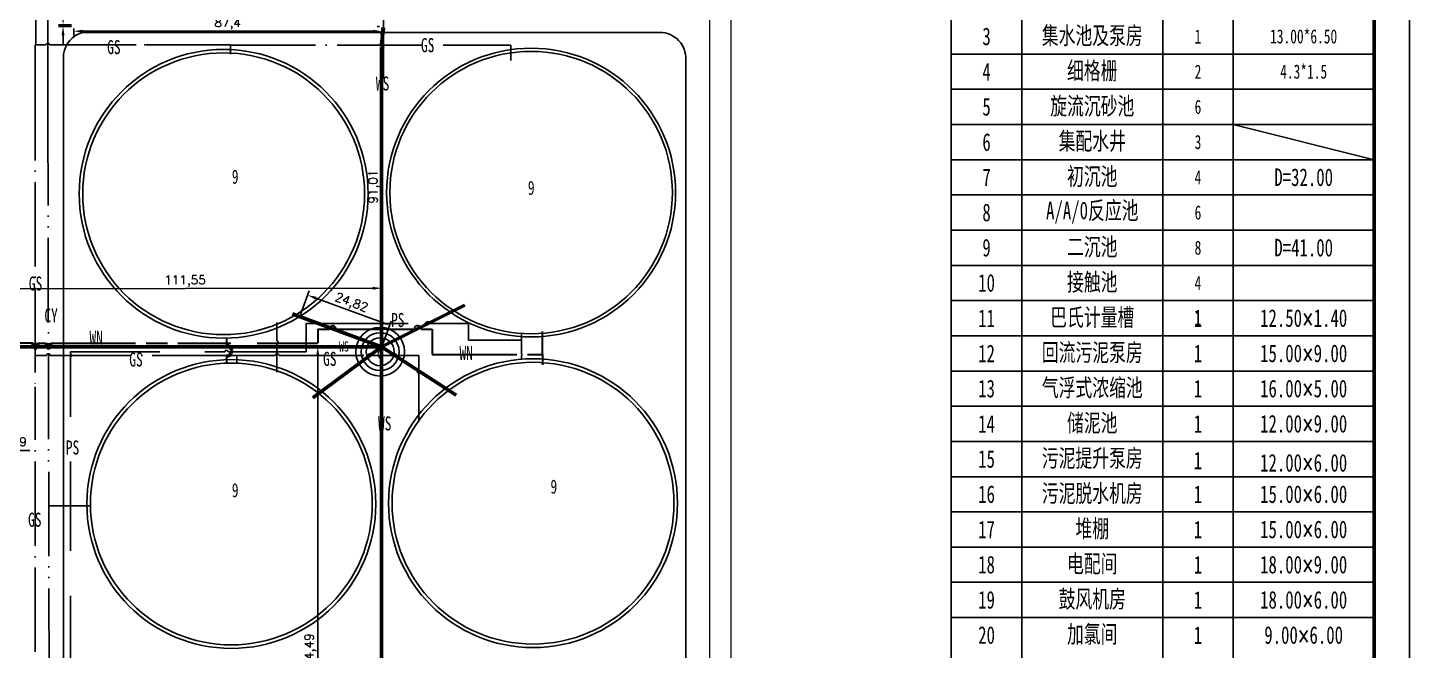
# Model space of a CAD drawing. Header units: millimetres. Extents: x 3398 to 10994, y -225 to 802.
# Drawn here: x 5288 to 5680.2, y 214.7 to 391.6 of the extents above; entities that cross this region are included whole.
import ezdxf

# ---------------------------------------------------------------- set-up
doc = ezdxf.new("R2010")
doc.units = ezdxf.units.MM
for name, pattern in [('ACAD_ISO02W100', [15, 12, -3]), ('ACAD_ISO04W100', [30, 24, -3, 0, -3]), ('ACAD_ISO05W100', [33, 24, -3, 0, -3, 0, -3]), ('ACAD_ISO08W100', [36, 24, -3, 6, -3]), ('CENTERX2', [101.6, 63.5, -12.7, 12.7, -12.7]), ('DASHEDX2', [38.1, 25.4, -12.7])]:
    doc.linetypes.add(name, pattern=pattern)
for name, color, linetype in [('厂区排水管线', 252, 'ACAD_ISO02W100'), ('图框线和图表线', 7, 'Continuous'), ('文字', 7, 'Continuous'), ('污水处理构筑物', 6, 'Continuous'), ('草地', 96, 'Continuous')]:
    doc.layers.add(name, color=color, linetype=linetype)
doc.layers.add('污水管线', color=5, linetype='Continuous', lineweight=50)
doc.layers.add('污泥管线', color=40, linetype='ACAD_ISO08W100', lineweight=50)
doc.styles.get("Standard").update_dxf_attribs({"font": 'txt', "bigfont": 'gbcbig.shx'})
doc.styles.add('长仿宋', font='simfang.ttf', dxfattribs={"width": 0.7, "height": 4})
doc.dimstyles.new('ISO-25', dxfattribs={"dimtxt": 2.5, "dimasz": 2.5, "dimexe": 1.25, "dimexo": 0.625, "dimtad": 1, "dimtxsty": 'Standard', "dimcen": 2.5, "dimadec": 0, "dimazin": 0, "dimtfac": 1, "dimtmove": 0, "dimatfit": 3, "dimfxl": 1, "dimarcsym": 0})

# ---------------------------------------------------------------- blocks, each defined once
blk = doc.blocks.new('*D25')
at = {"layer": 'Defpoints', "color": 0, "linetype": 'ByBlock', "transparency": 16777216}
for p in [(5370.33, 300.92), (5388.47, 300.92), (5388.47, 126.42)]:
    blk.add_point(p, dxfattribs=at)
at = {"layer": '厂区排水管线', "color": 0, "linetype": 'ByBlock', "lineweight": -2, "transparency": 16777216}
for p, q in [((5387.84, 300.92), (5369.08, 300.92)), ((5370.33, 128.92), (5370.33, 298.42)), ((5387.84, 126.42), (5369.08, 126.42))]:
    blk.add_line(p, q, dxfattribs=at)
at = {"layer": '厂区排水管线', "color": 0, "linetype": 'ByBlock', "transparency": 16777216}
for points in [[(5369.91, 298.42), (5370.75, 298.42), (5370.33, 300.92)], [(5369.91, 128.92), (5370.75, 128.92), (5370.33, 126.42)]]:
    blk.add_solid(points, dxfattribs=at)
at = {"layer": '厂区排水管线', "color": 0, "linetype": 'ByBlock', "transparency": 16777216, "insert": (5368.25, 213.67), "char_height": 2.5, "attachment_point": 5, "rotation": 90}
blk.add_mtext('174,49', dxfattribs=at)
blk = doc.blocks.new('*D26')
at = {"layer": 'Defpoints', "color": 0, "linetype": 'ByBlock', "transparency": 16777216}
for p in [(5388.47, 391.92), (5388.47, 391.92), (5388.47, 300.92)]:
    blk.add_point(p, dxfattribs=at)
at = {"layer": '厂区排水管线', "color": 0, "linetype": 'ByBlock', "lineweight": -2, "transparency": 16777216}
for p, q in [((5387.84, 391.92), (5387.22, 391.92)), ((5388.47, 303.42), (5388.47, 389.42)), ((5387.84, 300.92), (5387.22, 300.92))]:
    blk.add_line(p, q, dxfattribs=at)
at = {"layer": '厂区排水管线', "color": 0, "linetype": 'ByBlock', "transparency": 16777216}
for points in [[(5388.05, 389.42), (5388.89, 389.42), (5388.47, 391.92)], [(5388.05, 303.42), (5388.89, 303.42), (5388.47, 300.92)]]:
    blk.add_solid(points, dxfattribs=at)
at = {"layer": '厂区排水管线', "color": 0, "linetype": 'ByBlock', "transparency": 16777216, "insert": (5386.39, 346.42), "char_height": 2.5, "attachment_point": 5, "rotation": 90}
blk.add_mtext('91,01', dxfattribs=at)
blk = doc.blocks.new('*D27')
at = {"layer": 'Defpoints', "color": 0, "linetype": 'ByBlock', "transparency": 16777216}
for p in [(5301.07, 391.92), (5301.07, 390.55), (5388.47, 391.92)]:
    blk.add_point(p, dxfattribs=at)
at = {"layer": '厂区排水管线', "color": 0, "linetype": 'ByBlock', "lineweight": -2, "transparency": 16777216}
for p, q in [((5301.07, 391.3), (5301.07, 389.3)), ((5385.97, 390.55), (5303.57, 390.55)), ((5388.47, 391.3), (5388.47, 389.3))]:
    blk.add_line(p, q, dxfattribs=at)
at = {"layer": '厂区排水管线', "color": 0, "linetype": 'ByBlock', "transparency": 16777216}
for points in [[(5303.57, 390.97), (5303.57, 390.13), (5301.07, 390.55)], [(5385.97, 390.97), (5385.97, 390.13), (5388.47, 390.55)]]:
    blk.add_solid(points, dxfattribs=at)
at = {"layer": '厂区排水管线', "color": 0, "linetype": 'ByBlock', "transparency": 16777216, "insert": (5344.77, 392.63), "char_height": 2.5, "attachment_point": 5}
blk.add_mtext('87,4', dxfattribs=at)
blk = doc.blocks.new('*D30')
at = {"layer": 'Defpoints', "color": 0, "linetype": 'ByBlock', "transparency": 16777216}
for p in [(5298.04, 392.4), (5301.07, 392.4), (5301.07, 391.92)]:
    blk.add_point(p, dxfattribs=at)
at = {"layer": '厂区排水管线', "color": 0, "linetype": 'ByBlock', "lineweight": -2, "transparency": 16777216}
for p, q in [((5298.04, 394.9), (5298.04, 406.15)), ((5300.45, 392.4), (5296.79, 392.4)), ((5298.04, 391.92), (5298.04, 392.4)), ((5300.45, 391.92), (5296.79, 391.92)), ((5298.04, 389.42), (5298.04, 386.92))]:
    blk.add_line(p, q, dxfattribs=at)
at = {"layer": '厂区排水管线', "color": 0, "linetype": 'ByBlock', "transparency": 16777216}
for points in [[(5297.63, 394.9), (5298.46, 394.9), (5298.04, 392.4)], [(5297.63, 389.42), (5298.46, 389.42), (5298.04, 391.92)]]:
    blk.add_solid(points, dxfattribs=at)
at = {"layer": '厂区排水管线', "color": 0, "linetype": 'ByBlock', "transparency": 16777216, "insert": (5295.96, 401.78), "char_height": 2.5, "attachment_point": 5, "rotation": 90}
blk.add_mtext('0,48', dxfattribs=at)
blk = doc.blocks.new('*D31')
at = {"layer": 'Defpoints', "color": 0, "linetype": 'ByBlock', "transparency": 16777216}
for p in [(5365.19, 309.52), (5390.72, 307.02), (5388.47, 300.92)]:
    blk.add_point(p, dxfattribs=at)
at = {"layer": '厂区排水管线', "color": 0, "linetype": 'ByBlock', "lineweight": -2, "transparency": 16777216}
for p, q in [((5365.41, 310.1), (5367.88, 316.79)), ((5369.79, 314.75), (5388.38, 307.89)), ((5388.69, 301.5), (5391.16, 308.19))]:
    blk.add_line(p, q, dxfattribs=at)
at = {"layer": '厂区排水管线', "color": 0, "linetype": 'ByBlock', "transparency": 16777216}
for points in [[(5369.93, 315.14), (5369.65, 314.36), (5367.45, 315.62)], [(5388.52, 308.28), (5388.23, 307.5), (5390.72, 307.02)]]:
    blk.add_solid(points, dxfattribs=at)
at = {"layer": '厂区排水管线', "color": 0, "linetype": 'ByBlock', "transparency": 16777216, "insert": (5379.81, 313.27), "char_height": 2.5, "attachment_point": 5, "rotation": 339.723}
blk.add_mtext('24,82', dxfattribs=at)
blk = doc.blocks.new('*D42')
at = {"layer": 'Defpoints', "color": 0, "linetype": 'ByBlock', "transparency": 16777216}
for p in [(5388.44, 317.57), (5276.92, 300.7), (5388.47, 300.92)]:
    blk.add_point(p, dxfattribs=at)
at = {"layer": '厂区排水管线', "color": 0, "linetype": 'ByBlock', "lineweight": -2, "transparency": 16777216}
for p, q in [((5276.92, 301.33), (5276.89, 318.61)), ((5388.47, 301.54), (5388.43, 318.82)), ((5279.39, 317.36), (5385.94, 317.56))]:
    blk.add_line(p, q, dxfattribs=at)
at = {"layer": '厂区排水管线', "color": 0, "linetype": 'ByBlock', "transparency": 16777216}
for points in [[(5279.39, 317.78), (5279.39, 316.94), (5276.89, 317.36)], [(5385.94, 317.98), (5385.94, 317.15), (5388.44, 317.57)]]:
    blk.add_solid(points, dxfattribs=at)
at = {"layer": '厂区排水管线', "color": 0, "linetype": 'ByBlock', "transparency": 16777216, "insert": (5332.66, 319.55), "char_height": 2.5, "attachment_point": 5, "rotation": 0.1094}
blk.add_mtext('111,55', dxfattribs=at)
blk = doc.blocks.new('*D53')
at = {"layer": 'Defpoints', "color": 0, "linetype": 'ByBlock', "transparency": 16777216}
for p in [(5277.55, 396.15), (5272.05, 385.9), (5277.55, 385.9)]:
    blk.add_point(p, dxfattribs=at)
at = {"layer": '厂区排水管线', "color": 0, "linetype": 'ByBlock', "lineweight": -2, "transparency": 16777216}
for p, q in [((5269.55, 396.15), (5267.05, 396.15)), ((5272.05, 386.53), (5272.05, 397.4)), ((5272.05, 396.15), (5277.55, 396.15)), ((5277.55, 386.53), (5277.55, 397.4)), ((5280.05, 396.15), (5291.71, 396.15))]:
    blk.add_line(p, q, dxfattribs=at)
at = {"layer": '厂区排水管线', "color": 0, "linetype": 'ByBlock', "transparency": 16777216}
for points in [[(5269.55, 396.57), (5269.55, 395.74), (5272.05, 396.15)], [(5280.05, 396.57), (5280.05, 395.74), (5277.55, 396.15)]]:
    blk.add_solid(points, dxfattribs=at)
at = {"layer": '厂区排水管线', "color": 0, "linetype": 'ByBlock', "transparency": 16777216, "insert": (5287.13, 398.24), "char_height": 2.5, "attachment_point": 5}
blk.add_mtext('5,49', dxfattribs=at)
blk = doc.blocks.new('*D57')
at = {"layer": 'Defpoints', "color": 0, "linetype": 'ByBlock', "transparency": 16777216}
for p in [(5276.92, 271.51), (5268.53, 267.04), (5276.92, 267.04)]:
    blk.add_point(p, dxfattribs=at)
at = {"layer": '厂区排水管线', "color": 0, "linetype": 'ByBlock', "lineweight": -2, "transparency": 16777216}
for p, q in [((5268.53, 267.66), (5268.53, 272.76)), ((5271.03, 271.51), (5274.42, 271.51)), ((5276.92, 267.66), (5276.92, 272.76)), ((5276.92, 271.51), (5288.59, 271.51))]:
    blk.add_line(p, q, dxfattribs=at)
at = {"layer": '厂区排水管线', "color": 0, "linetype": 'ByBlock', "transparency": 16777216}
for points in [[(5271.03, 271.93), (5271.03, 271.09), (5268.53, 271.51)], [(5274.42, 271.93), (5274.42, 271.09), (5276.92, 271.51)]]:
    blk.add_solid(points, dxfattribs=at)
at = {"layer": '厂区排水管线', "color": 0, "linetype": 'ByBlock', "transparency": 16777216, "insert": (5284, 273.59), "char_height": 2.5, "attachment_point": 5}
blk.add_mtext('8,39', dxfattribs=at)

msp = doc.modelspace()

# ---------------------------------------------------------------- linework, layer by layer
at = {"lineweight": -3}
msp.add_line((5680.151, 14.053), (5680.151, 608.053), dxfattribs=at)
at = {"lineweight": 50}
msp.add_line((5670.151, 24.053), (5670.151, 598.053), dxfattribs=at)
msp.add_line((5630.151, 364.053), (5670.151, 354.053))
at = {"layer": '厂区排水管线', "color": 0, "linetype": 'ACAD_ISO05W100'}
for p, q in [((5293.719, 389.091), (5293.719, 563.852)), ((5293.723, 365.077), (5294.116, 199.324))]:
    msp.add_line(p, q, dxfattribs=at)
at = {"layer": '厂区排水管线', "color": 5, "linetype": 'ACAD_ISO04W100', "lineweight": -2}
for p, q in [((5290.339, 386.646), (5290.339, 506.638)), ((5290.116, 377.832), (5290.116, 386.646)), ((5290.116, 386.646), (5293.144, 386.646)), ((5293.144, 386.646), (5290.339, 386.646)), ((5345.607, 386.646), (5294.274, 386.646)), ((5294.274, 386.646), (5345.607, 386.646)), ((5290.116, 377.832), (5290.116, 377.832)), ((5293.296, 298.493), (5290.123, 298.493)), ((5347.372, 298.493), (5294.426, 298.493))]:
    msp.add_line(p, q, dxfattribs=at)
at = {"layer": '厂区排水管线', "color": 5, "linetype": 'ACAD_ISO04W100', "lineweight": -3}
for p, q in [((5388.984, 377.127), (5388.984, 396.493)), ((5345.607, 386.646), (5345.607, 384.052)), ((5345.711, 386.559), (5425.157, 386.559)), ((5425.157, 386.559), (5425.157, 382.258)), ((5290.116, 377.832), (5290.116, 289.581)), ((5347.33, 298.49), (5347.33, 296.149)), ((5347.372, 298.493), (5358.237, 298.493)), ((5359.366, 298.493), (5384.6, 298.493)), ((5385.729, 298.493), (5391.54, 298.493)), ((5392.669, 298.493), (5399.041, 298.493)), ((5399.041, 298.493), (5399.041, 294.512)), ((5399.041, 293.392), (5399.041, 279.685))]:
    msp.add_line(p, q, dxfattribs=at)
at = {"layer": '厂区排水管线', "color": 0, "linetype": 'ACAD_ISO05W100', "lineweight": -3}
for p, q in [((5293.723, 365.077), (5293.723, 389.109)), ((5294.116, 255.815), (5305.538, 255.815))]:
    msp.add_line(p, q, dxfattribs=at)
at = {"layer": '厂区排水管线', "color": 3, "linetype": 'ByBlock', "lineweight": -2}
for p, q in [((5467.426, 390.204), (5303.603, 390.204)), ((5298.207, 384.068), (5298.207, 44.644)), ((5474.771, 45.552), (5474.771, 382.495))]:
    msp.add_line(p, q, dxfattribs=at)
at = {"layer": '厂区排水管线', "color": 5, "linetype": 'ByBlock', "lineweight": 50}
for p, q in [((5388.469, 386.81), (5388.984, 391.608)), ((5388.469, 300.917), (5388.469, 386.133)), ((5364.91, 309.621), (5363.143, 310.274)), ((5388.469, 300.917), (5407.925, 310.699)), ((5407.925, 310.699), (5412.059, 312.777)), ((5388.469, 300.917), (5364.91, 309.621)), ((5282.262, 300.917), (5289.813, 300.917)), ((5290.49, 300.917), (5293.654, 300.917)), ((5294.332, 300.917), (5388.469, 300.917)), ((5388.469, 212.198), (5388.469, 300.917))]:
    msp.add_line(p, q, dxfattribs=at)
at = {"layer": '厂区排水管线', "linetype": 'DASHEDX2'}
for p, q in [((5358.759, 302.661), (5358.759, 307.864)), ((5367.002, 307.557), (5370.287, 307.557)), ((5367.002, 307.557), (5367.002, 302.224)), ((5370.635, 307.557), (5400.823, 307.557)), ((5402.409, 307.557), (5413.126, 307.557)), ((5413.126, 307.557), (5413.126, 302.829)), ((5413.126, 302.829), (5428.116, 302.829)), ((5428.116, 304.732), (5428.116, 298.956)), ((5428.116, 298.956), (5428.116, 303.821)), ((5300.143, 298.828), (5300.143, 299.536)), ((5300.143, 299.536), (5343.994, 299.536)), ((5300.143, 128.661), (5300.143, 298.17)), ((5344.886, 299.536), (5367.002, 299.536)), ((5358.759, 301.336), (5358.759, 301.658)), ((5358.759, 299.536), (5358.759, 300.333)), ((5358.759, 299.536), (5358.759, 293.729)), ((5367.002, 301.687), (5367.002, 301.374)), ((5367.002, 300.371), (5367.002, 299.536)), ((5428.116, 298.458), (5428.116, 297.398)), ((5428.116, 298.458), (5428.116, 297.398))]:
    msp.add_line(p, q, dxfattribs=at)
at = {"layer": '厂区排水管线', "color": 40, "linetype": 'ACAD_ISO08W100', "lineweight": 30}
for p, q in [((5370.366, 305.92), (5370.366, 302.019)), ((5389.808, 305.947), (5388.808, 305.946)), ((5294.65, 301.947), (5338.754, 301.983)), ((5434.076, 298.725), (5434.076, 305.298)), ((5289.46, 301.947), (5281.926, 301.942)), ((5290.939, 301.947), (5293.17, 301.947)), ((5434.076, 298.818), (5434.076, 295.771))]:
    msp.add_line(p, q, dxfattribs=at)
at = {"layer": '厂区排水管线', "color": 40, "linetype": 'CENTERX2', "lineweight": 30}
for p, q in [((5344.408, 303.39), (5344.408, 301.223)), ((5344.408, 298.244), (5344.408, 296.274))]:
    msp.add_line(p, q, dxfattribs=at)
at = {"layer": '厂区排水管线', "color": 5, "linetype": 'ACAD_ISO04W100'}
msp.add_line((5290.142, 124.001), (5290.116, 289.581), dxfattribs=at)
at = {"layer": '厂区排水管线', "color": 6, "linetype": 'ByBlock'}
for centre, radius in [((5343.616, 344.382), 41), ((5343.616, 344.382), 40), ((5430.887, 344.727), 41), ((5430.887, 344.727), 40.09), ((5345.806, 256.298), 41), ((5345.806, 256.298), 40), ((5431.428, 256.532), 41), ((5431.428, 256.532), 40)]:
    msp.add_circle(centre, radius, dxfattribs=at)
at = {"layer": '厂区排水管线', "color": 3, "linetype": 'ByBlock', "lineweight": -2}
for centre, radius, start, end in [((5305.513, 383.083), 7.372, 105.01553, 172.32651), ((5467.426, 382.849), 7.354, 357.2375, 90)]:
    msp.add_arc(centre, radius, start, end, dxfattribs=at)
at = {"layer": '厂区排水管线', "color": 5, "linetype": 'ACAD_ISO04W100', "lineweight": -3}
for centre, start, end in [((5293.709, 386.539), 10.74435, 169.25565), ((5293.861, 298.386), 10.74435, 169.25565), ((5358.802, 298.386), 10.74435, 169.25565), ((5385.164, 298.386), 10.74435, 169.25565), ((5392.105, 298.386), 10.74435, 169.25565), ((5399.171, 293.952), 100.61125, 259.12254)]:
    msp.add_arc(centre, 0.575, start, end, dxfattribs=at)
at = {"layer": '厂区排水管线', "linetype": 'DASHEDX2'}
for centre, radius, start, end in [((5370.461, 307.517), 0.179, 12.94875, 167.05125), ((5401.616, 307.205), 0.868, 23.93113, 156.06887), ((5358.603, 302.16), 0.525, 287.29297, 72.70703), ((5366.923, 301.956), 0.28, 286.21693, 73.78307), ((5300.192, 298.499), 0.332, 261.5567, 98.4433), ((5344.44, 299.483), 0.449, 6.82328, 173.17672), ((5358.603, 300.835), 0.525, 287.29297, 72.70703), ((5366.846, 300.872), 0.525, 287.29297, 72.70703), ((5428.02, 298.707), 0.267, 291.05767, 68.94233)]:
    msp.add_arc(centre, radius, start, end, dxfattribs=at)
at = {"layer": '图框线和图表线'}
for p, q in [((5610.151, 424.053), (5610.151, 114.053)), ((5630.151, 424.191), (5630.151, 114.053)), ((5550.151, 414.053), (5550.151, 114.053)), ((5570.151, 414.053), (5570.151, 114.053)), ((5550.151, 384.053), (5670.151, 384.053)), ((5550.151, 374.053), (5670.151, 374.053)), ((5550.151, 364.053), (5670.151, 364.053)), ((5550.151, 354.053), (5670.151, 354.053)), ((5550.151, 344.053), (5670.151, 344.053)), ((5550.151, 334.053), (5670.151, 334.053)), ((5550.151, 324.053), (5670.151, 324.053)), ((5550.151, 314.053), (5670.151, 314.053)), ((5550.151, 304.053), (5670.151, 304.053)), ((5550.151, 294.053), (5670.151, 294.053)), ((5550.151, 284.053), (5670.151, 284.053)), ((5550.151, 274.053), (5670.151, 274.053)), ((5550.151, 264.053), (5670.151, 264.053)), ((5550.151, 254.053), (5670.151, 254.053)), ((5550.151, 244.053), (5670.151, 244.053)), ((5550.151, 234.053), (5670.151, 234.053)), ((5550.151, 224.053), (5670.151, 224.053))]:
    msp.add_line(p, q, dxfattribs=at)
at = {"layer": '污水处理构筑物'}
for radius in [6.917, 5.381, 3.97]:
    msp.add_circle((5388.04, 299.543), radius, dxfattribs=at)
at = {"layer": '污水管线'}
for q in [(5368.943, 286.402), (5409.576, 287.183)]:
    msp.add_line((5388.469, 300.917), q, dxfattribs=at)
for centre, start, end in [((5388.469, 386.472), 270, 90), ((5290.151, 300.917), 180, 0), ((5293.993, 300.917), 180, 0)]:
    msp.add_arc(centre, 0.339, start, end, dxfattribs=at)
at = {"layer": '污水管线', "color": 40, "lineweight": 30}
msp.add_arc((5388.469, 305.946), 0.339, 180, 0, dxfattribs=at)
at = {"layer": '污泥管线', "lineweight": 30}
for p, q in [((5370.331, 305.937), (5373.631, 305.924)), ((5375.524, 305.936), (5388.13, 305.946)), ((5389.808, 305.947), (5397.701, 305.953)), ((5399.648, 305.938), (5402.85, 305.937)), ((5402.85, 305.937), (5402.85, 298.72)), ((5338.754, 301.983), (5345.68, 301.983)), ((5353.113, 301.983), (5370.331, 301.983)), ((5402.85, 298.72), (5434.101, 298.72))]:
    msp.add_line(p, q, dxfattribs=at)
for centre in [(5374.583, 305.909), (5398.656, 305.953)]:
    msp.add_arc(centre, 0.954, 0, 180, dxfattribs=at)
at = {"layer": '污泥管线'}
for centre, radius, start, end in [((5290.199, 301.947), 0.74, 180, 0), ((5293.91, 301.947), 0.74, 180, 0), ((5344.408, 299.733), 1.49, 270, 90)]:
    msp.add_arc(centre, radius, start, end, dxfattribs=at)
at = {"layer": '草地', "color": 3, "lineweight": 9}
for p, q in [((5487.546, 525.201), (5487.546, 103.015)), ((5481.546, 519.201), (5481.546, 103.015))]:
    msp.add_line(p, q, dxfattribs=at)

# ---------------------------------------------------------------- texts
at = {"attachment_point": 5, "style": '长仿宋'}
for s, insert, char_height, width in [('1', (5620.151, 389.053), 4, 20), ('13.00*6.50', (5650.151, 389.053), 4, 40), ('2', (5620.151, 379.053), 4, 20), ('4.3*1.5', (5650.151, 379.053), 4, 40), ('6', (5620.151, 369.053), 4, 20), ('3', (5620.151, 359.053), 4, 20), ('4', (5620.151, 349.053), 4, 20), ('6', (5620.151, 339.053), 4, 20), ('8', (5620.151, 329.053), 4, 20), ('D=41.00', (5650.151, 329.053), 5, 40), ('4', (5620.151, 319.053), 4, 20), ('1', (5620.151, 309.053), 4, 20), ('6', (5388.04, 299.543), 4, 2.30836)]:
    msp.add_mtext(s, dxfattribs=dict(at, insert=insert, char_height=char_height, width=width))
at = {"layer": '厂区排水管线', "color": 0, "linetype": 'ACAD_ISO05W100', "lineweight": -3, "char_height": 4, "attachment_point": 1, "style": '长仿宋'}
for insert in [(5399.621, 388.588), (5316.831, 299.332), (5371.847, 299.5)]:
    msp.add_mtext_dynamic_manual_height_columns('GS', width=8.20997, gutter_width=20, heights=[0], dxfattribs=dict(at, insert=insert))
at = {"layer": '厂区排水管线', "color": 5, "linetype": 'ByBlock', "lineweight": 50, "char_height": 4, "attachment_point": 1, "style": '长仿宋'}
for insert in [(5345.936, 351.251), (5429.978, 348.057), (5436.378, 263.237), (5345.936, 262.203)]:
    msp.add_mtext_dynamic_manual_height_columns('{\\C0;9}', width=22.09282, gutter_width=20, heights=[0], dxfattribs=dict(at, insert=insert))
at = {"layer": '文字', "style": '长仿宋'}
for s, insert, char_height, width, attachment_point in [('{\\fFangSong|b0|i0|c134|p49;\\W0.7;集水池及泵房}', (5590.151, 389.053), 5, 40, 5), ('3', (5560.151, 389.053), 5, 20, 5), ('GS', (5310.565, 388.041), 4, 10.77679, 1), ('4', (5560.151, 379.053), 5, 20, 5), ('{\\fFangSong|b0|i0|c134|p49;\\W0.7;细格栅}', (5590.151, 379.053), 5, 40, 5), ('WS', (5386.825, 377.684), 4, 10.77679, 1), ('旋流沉砂池', (5590.151, 369.053), 5, 40, 5), ('5', (5560.151, 369.053), 5, 20, 5), ('6', (5560.151, 359.053), 5, 20, 5), ('集配水井', (5590.151, 359.053), 5, 40, 5), ('7', (5560.151, 349.053), 5, 20, 5), ('{\\fFangSong|b0|i0|c134|p49;\\W0.7;初沉池}', (5590.151, 349.053), 5, 40, 5), ('D=32.00', (5650.151, 349.053), 5, 40, 5), ('8', (5560.151, 339.053), 5, 20, 5), ('{\\fFangSong|b0|i0|c134|p49;\\W0.7;A/A/0反应池}', (5590.151, 339.053), 5, 40, 5), ('9', (5560.151, 329.053), 5, 20, 5), ('{\\fFangSong|b0|i0|c134|p49;\\W0.7;二沉池}', (5590.151, 329.053), 5, 40, 5), ('{\\fFangSong|b0|i0|c134|p49;\\W0.7;接触池}', (5590.151, 319.053), 5, 40, 5), ('GS', (5288.326, 320.903), 4, 10.77679, 1), ('10', (5560.151, 319.053), 5, 20, 5), ('CY', (5292.745, 311.844), 4, 10.77679, 1), ('PS', (5391.141, 310.54), 4, 10.77679, 1), ('11', (5560.151, 309.053), 5, 20, 5), ('{\\fFangSong|b0|i0|c134|p49;\\W0.7;巴氏计量槽}', (5590.151, 309.053), 5, 40, 5), ('{\\fFangSong|b0|i0|c134|p49;\\W0.7;1}', (5620.151, 309.053), 5, 20, 5), ('12.50{\\Ftxt,gbcbig|c134;×}1.40', (5650.151, 309.053), 5, 40, 5), ('WN', (5305.524, 305.559), 4, 10.77679, 1), ('WS', (5376.381, 302.509), 2.9165, 7.85753, 1), ('{\\fFangSong|b0|i0|c134|p49;\\W0.7;回流污泥泵房}', (5590.151, 299.053), 5, 40, 5), ('WN', (5410.547, 301.155), 4, 10.77679, 1), ('12', (5560.151, 299.053), 5, 20, 5), ('{\\fFangSong|b0|i0|c134|p49;\\W0.7;1}', (5620.151, 299.053), 5, 20, 5), ('15.00{\\Ftxt,gbcbig|c134;×}9.00', (5650.151, 299.053), 5, 40, 5), ('13', (5560.151, 289.053), 5, 20, 5), ('{\\fFangSong_GB2312|b0|i0|c134|p49;气浮式浓缩池}', (5590.151, 289.053), 5, 40, 5), ('1', (5620.151, 289.053), 5, 20, 5), ('16.00{\\Ftxt,gbcbig|c134;×}5.00', (5650.151, 289.053), 5, 40, 5), ('{\\fFangSong_GB2312|b0|i0|c134|p49;储泥池}', (5590.151, 279.053), 5, 40, 5), ('WS', (5387.433, 281.175), 4, 10.77679, 1), ('14', (5560.151, 279.053), 5, 20, 5), ('{\\fFangSong|b0|i0|c134|p49;\\W0.7;1}', (5620.151, 279.053), 5, 20, 5), ('12.00{\\Ftxt,gbcbig|c134;×}9.00', (5650.151, 279.053), 5, 40, 5), ('PS', (5298.825, 274.342), 4, 10.77679, 1), ('15', (5560.151, 269.053), 5, 20, 5), ('{\\fFangSong_GB2312|b0|i0|c134|p49;污泥提升泵房}', (5590.151, 269.036), 5, 40, 5), ('1', (5620.142, 268.653), 5, 20, 5), ('12.00{\\Ftxt,gbcbig|c134;×}6.00', (5650.151, 267.95), 5, 40, 5), ('16', (5560.151, 259.053), 5, 20, 5), ('{\\fFangSong_GB2312|b0|i0|c134|p49;污泥脱水机房}', (5590.151, 259.053), 5, 40, 5), ('{\\fFangSong|b0|i0|c134|p49;\\W0.7;1}', (5620.151, 259.053), 5, 20, 5), ('15.00{\\Ftxt,gbcbig|c134;×}6.00', (5650.151, 259.053), 5, 40, 5), ('GS', (5288.113, 253.838), 4, 10.77679, 1), ('17', (5560.151, 249.053), 5, 20, 5), ('{\\fFangSong|b0|i0|c134|p49;\\W0.7;堆棚}', (5590.151, 249.053), 5, 40, 5), ('{\\fFangSong|b0|i0|c134|p49;\\W0.7;1}', (5620.151, 249.053), 5, 20, 5), ('15.00{\\Ftxt,gbcbig|c134;×}6.00', (5650.151, 249.053), 5, 40, 5), ('18', (5560.151, 239.053), 5, 20, 5), ('{\\fFangSong_GB2312|b0|i0|c134|p49;电配间}', (5590.151, 239.053), 5, 40, 5), ('{\\fFangSong|b0|i0|c134|p49;\\W0.7;1}', (5620.151, 239.053), 5, 20, 5), ('18.00{\\Ftxt,gbcbig|c134;×}9.00', (5650.151, 239.053), 5, 40, 5), ('19', (5560.151, 229.053), 5, 20, 5), ('{\\fFangSong_GB2312|b0|i0|c134|p49;鼓风机房}', (5590.151, 229.053), 5, 40, 5), ('{\\fFangSong|b0|i0|c134|p49;\\W0.7;1}', (5620.151, 229.053), 5, 20, 5), ('18.00{\\Ftxt,gbcbig|c134;×}6.00', (5650.151, 229.053), 5, 40, 5), ('20', (5560.151, 219.053), 5, 20, 5), ('{\\fFangSong|b0|i0|c134|p49;\\W0.7;加氯间}', (5590.151, 219.053), 5, 40, 5), ('{\\fFangSong|b0|i0|c134|p49;\\W0.7;1}', (5620.151, 219.053), 5, 20, 5), ('9.00{\\Ftxt,gbcbig|c134;×}6.00', (5650.151, 219.053), 5, 40, 5)]:
    msp.add_mtext(s, dxfattribs=dict(at, insert=insert, char_height=char_height, width=width, attachment_point=attachment_point))

# ---------------------------------------------------------------- dimensions: what is measured, and where the dimension line sits
at = {"layer": '厂区排水管线', "color": 5, "linetype": 'ByBlock'}
for p1, p2, distance, picture, middle in [((5301.073, 391.923), (5301.073, 392.401), 3.03, '*D30', (5295.959, 401.776)), ((5272.0512, 385.901), (5277.5458, 385.901), 10.2523, '*D53', (5287.1291, 398.2366)), ((5388.469, 391.923), (5301.073, 391.923), 1.373, '*D27', (5344.771, 392.634)), ((5388.469, 300.917), (5388.469, 391.923), 0, '*D26', (5386.386, 346.42)), ((5276.921, 300.704), (5388.469, 300.917), 16.652, '*D42', (5332.659, 319.546)), ((5365.191, 309.518), (5388.469, 300.917), 6.506, '*D31', (5379.806, 313.274)), ((5388.469, 126.425), (5388.469, 300.917), 18.138, '*D25', (5368.248, 213.671)), ((5268.528, 267.036), (5276.921, 267.036), 4.473, '*D57', (5284.004, 273.592))]:
    dim = msp.add_aligned_dim(p1=p1, p2=p2, distance=distance, dimstyle='ISO-25', dxfattribs=at)
    dim.commit()
    dim.dimension.update_dxf_attribs({"geometry": picture, "text_midpoint": middle})

doc.saveas('drawing.dxf')
